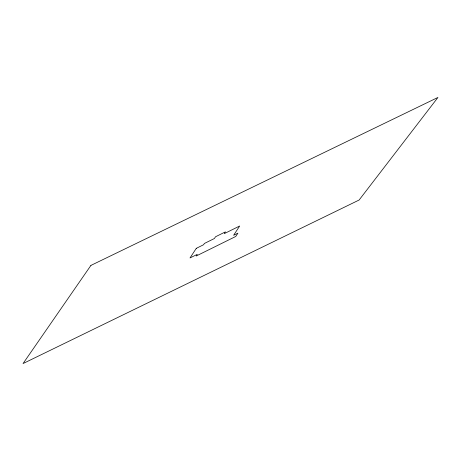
<?xml version="1.0" encoding="UTF-8"?>
<svg xmlns="http://www.w3.org/2000/svg" width="461" height="461" viewBox="0 0 461 461"><rect width="100%" height="100%" fill="white"/><g stroke="black" fill="none" stroke-linecap="round" stroke-linejoin="round"><path stroke-width="0.69" d="M196.294 248.341L190.007 257.947L197.285 254.351L196.184 256.022L235.744 236.464L237.911 233.157L233.612 235.283L239.674 226.017L224.282 233.629L225.429 231.871L215.541 236.764L214.388 238.521L204.413 243.454L203.566 244.745L196.294 248.341M90.915 265.409L23.05 363.556L359.113 200.022L437.95 97.444L90.915 265.409"/></g></svg>
